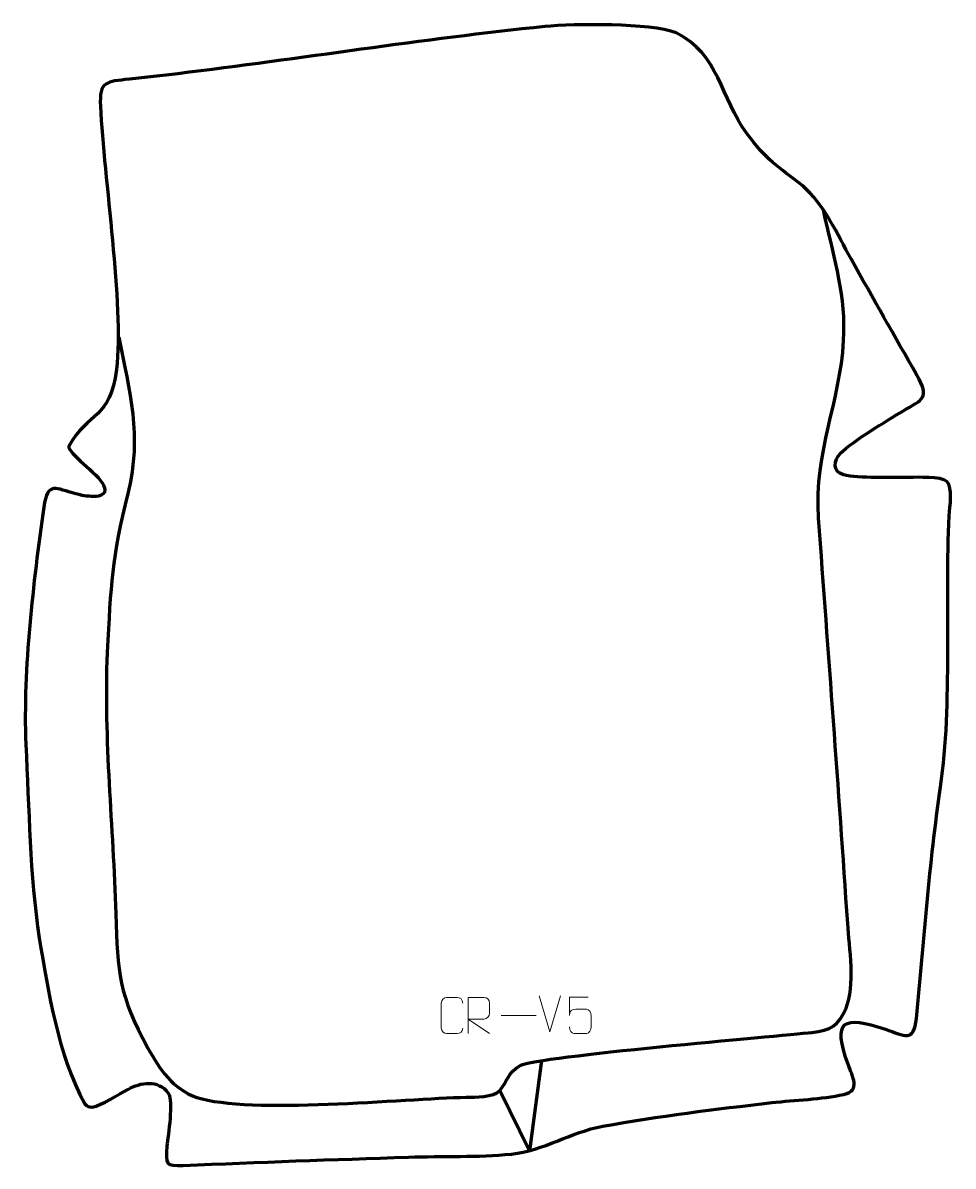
# Model space of a CAD drawing. Header units: millimetres. Extents: x -1026 to -385, y 313 to 1101.
import ezdxf

# ---------------------------------------------------------------- set-up
doc = ezdxf.new("R2010")
doc.units = ezdxf.units.MM
doc.header["$MEASUREMENT"] = 0
doc.layers.add('layer 1', color=7, linetype='Continuous', plot=False)
doc.layers.add('layer 2', color=7, linetype='Continuous')
doc.layers.add('layer 3', color=7, linetype='Continuous')

msp = doc.modelspace()

# ---------------------------------------------------------------- linework, layer by layer
at = {"layer": 'layer 1', "color": 250, "lineweight": 9}
for points, knots in [([(-723.2073, 408.1382), (-723.3471, 405.8148), (-725.0243, 404.3352), (-727.172, 404.3244), (-727.172, 404.3244), (-729.5039, 404.3248), (-731.8358, 404.3248), (-734.1673, 404.3244), (-734.1673, 404.3244), (-736.0923, 404.219), (-738.0644, 406.1035), (-738.0532, 408.1208), (-738.0532, 408.1208), (-738.0528, 413.8909), (-738.0528, 419.6606), (-738.0532, 425.4299), (-738.0532, 425.4299), (-738.049, 427.568), (-736.3023, 429.2872), (-734.1499, 429.2737), (-734.1499, 429.2737), (-731.8242, 429.2737), (-729.4981, 429.2737), (-727.172, 429.2737), (-727.172, 429.2737), (-725.2254, 429.3092), (-723.234, 427.8177), (-723.2073, 425.3801)], [0, 0, 0, 0, 0.125, 0.125, 0.125, 0.125, 0.25, 0.25, 0.25, 0.25, 0.375, 0.375, 0.375, 0.375, 0.5, 0.5, 0.5, 0.5, 0.625, 0.625, 0.625, 0.625, 0.75, 0.75, 0.75, 0.75, 1, 1, 1, 1]), ([(-719.5036, 404.3239), (-719.5036, 404.3239), (-719.5036, 429.2774), (-719.5036, 429.2774), (-719.5036, 429.2774), (-715.9088, 429.2774), (-712.3133, 429.2774), (-708.7181, 429.2774), (-708.7181, 429.2774), (-706.3928, 429.2397), (-704.8355, 427.7497), (-704.8396, 425.3833), (-704.8396, 425.3833), (-704.84, 423.3478), (-704.84, 420.2884), (-704.8396, 418.2524), (-704.8396, 418.2524), (-704.8461, 416.3769), (-706.6584, 414.4351), (-708.6679, 414.416), (-708.6679, 414.416), (-708.6679, 414.416), (-719.5036, 414.416), (-719.5036, 414.416), (-719.5036, 414.416), (-719.5036, 414.416), (-704.8489, 404.3239), (-704.8489, 404.3239)], [0, 0, 0, 0, 0.125, 0.125, 0.125, 0.125, 0.25, 0.25, 0.25, 0.25, 0.375, 0.375, 0.375, 0.375, 0.5, 0.5, 0.5, 0.5, 0.625, 0.625, 0.625, 0.625, 0.75, 0.75, 0.75, 0.75, 1, 1, 1, 1]), ([(-636.8508, 429.444), (-636.8508, 429.444), (-649.7025, 429.444), (-649.7025, 429.444), (-649.7025, 429.444), (-649.7022, 425.2134), (-649.7022, 420.9825), (-649.7025, 416.7513), (-649.7025, 416.7513), (-649.7028, 420.0614), (-648.0718, 421.1332), (-645.2598, 421.1937), (-645.2598, 421.1937), (-642.8202, 421.194), (-640.3807, 421.194), (-637.9415, 421.1937), (-637.9415, 421.1937), (-636.2917, 421.2005), (-634.8168, 418.82), (-634.7883, 416.7513), (-634.7883, 416.7513), (-634.7886, 414.164), (-634.7886, 411.5764), (-634.7883, 408.9887), (-634.7883, 408.9887), (-634.7421, 407.0293), (-636.2415, 404.593), (-637.8674, 404.5345), (-637.8674, 404.5345), (-639.8239, 404.5348), (-644.7189, 404.5348), (-646.6759, 404.5345), (-646.6759, 404.5345), (-648.5214, 404.5257), (-649.6285, 406.4905), (-649.6493, 409.0416)], [0, 0, 0, 0, 0.1, 0.1, 0.1, 0.1, 0.2, 0.2, 0.2, 0.2, 0.3, 0.3, 0.3, 0.3, 0.4, 0.4, 0.4, 0.4, 0.5, 0.5, 0.5, 0.5, 0.6, 0.6, 0.6, 0.6, 0.7, 0.7, 0.7, 0.7, 0.8, 0.8, 0.8, 0.8, 1, 1, 1, 1])]:
    msp.add_open_spline(points, degree=3, knots=knots, dxfattribs=at)
for points in [[(-663.3418, 405.4999), (-663.3418, 405.4999), (-670.6636, 430.4535), (-670.6636, 430.4535)], [(-656.0199, 430.4535), (-656.0199, 430.4535), (-663.3417, 405.4999), (-663.3417, 405.4999)], [(-696.7797, 416.8478), (-696.7797, 416.8478), (-672.8017, 416.8478), (-672.8017, 416.8478)]]:
    msp.add_open_spline(points, degree=3, dxfattribs=at)
at = {"layer": 'layer 2', "color": 140, "lineweight": 158}
for points, knots in [([(-960.3227, 884.1524), (-952.5573, 846.2616), (-944.3532, 816.1063), (-953.846, 777.3037), (-953.846, 777.3037), (-965.2721, 730.5987), (-965.7565, 714.236), (-968.2369, 666.8074), (-968.2369, 666.8074), (-970.7386, 606.7016), (-964.1565, 546.946), (-962.2595, 486.9339), (-962.2595, 486.9339), (-960.999, 446.0419), (-960.417, 430.8911), (-940.1355, 394.3428), (-940.1355, 394.3428), (-932.0728, 379.8137), (-923.0091, 366.1505), (-906.4834, 360.4055), (-906.4834, 360.4055), (-870.1429, 348.7099), (-763.627, 359.5794), (-720.9185, 360.5475), (-720.9185, 360.5475), (-714.6502, 360.6846), (-702.2417, 360.2906), (-697.7679, 365.261), (-697.7679, 365.261), (-692.4735, 371.143), (-692.7471, 377.3982), (-683.3519, 382.5912), (-683.3519, 382.5912), (-672.4115, 388.6384), (-505.7791, 402.6752), (-482.6973, 405.2233), (-482.6973, 405.2233), (-469.6678, 406.6641), (-464.4336, 409.477), (-459.1898, 421.9261), (-459.1898, 421.9261), (-452.6962, 437.3425), (-456.8767, 463.549), (-458.0711, 480.273), (-458.0711, 480.273), (-464.3046, 573.3771), (-471.2268, 666.4106), (-478.1645, 759.4633), (-478.1645, 759.4633), (-481.1009, 806.4976), (-463.2921, 838.2838), (-460.8455, 881.8365), (-460.8455, 881.8365), (-459.156, 911.9127), (-466.9395, 937.1643), (-473.5252, 965.9918), (-473.5252, 965.9918), (-473.5252, 965.9918), (-474.8454, 971.7887), (-474.8454, 971.7887)], [0, 0, 0, 0, 0.0625, 0.0625, 0.0625, 0.0625, 0.125, 0.125, 0.125, 0.125, 0.1875, 0.1875, 0.1875, 0.1875, 0.25, 0.25, 0.25, 0.25, 0.3125, 0.3125, 0.3125, 0.3125, 0.375, 0.375, 0.375, 0.375, 0.4375, 0.4375, 0.4375, 0.4375, 0.5, 0.5, 0.5, 0.5, 0.5625, 0.5625, 0.5625, 0.5625, 0.625, 0.625, 0.625, 0.625, 0.6875, 0.6875, 0.6875, 0.6875, 0.75, 0.75, 0.75, 0.75, 0.8125, 0.8125, 0.8125, 0.8125, 0.875, 0.875, 0.875, 0.875, 1, 1, 1, 1]), ([(-669.0247, 385.771), (-669.0247, 385.771), (-677.391, 323.7073), (-677.391, 323.7073), (-677.391, 323.7073), (-677.391, 323.7073), (-697.7679, 365.261), (-697.7679, 365.261)], [0, 0, 0, 0, 0.33333333, 0.33333333, 0.33333333, 0.33333333, 1, 1, 1, 1])]:
    msp.add_open_spline(points, degree=3, knots=knots, dxfattribs=at)
at = {"layer": 'layer 3', "color": 242, "lineweight": 158}
msp.add_open_spline([(-919.5947, 1065.6365), (-835.1922, 1075.8654), (-751.2286, 1089.3889), (-666.7067, 1098.1285), (-666.7067, 1098.1285), (-646.111, 1099.9789), (-594.5405, 1100.6611), (-576.1522, 1093.8232), (-576.1522, 1093.8232), (-546.5281, 1078.8106), (-545.7515, 1049.6062), (-527.4677, 1024.3434), (-527.4677, 1024.3434), (-514.5203, 1006.454), (-505.7512, 1001.4182), (-488.998, 988.3946), (-488.998, 988.3946), (-474.6367, 975.9834), (-464.9685, 954.7646), (-455.7738, 938.0955), (-455.7738, 938.0955), (-440.8594, 911.3483), (-425.5784, 884.6848), (-410.4611, 858.0396), (-410.4611, 858.0396), (-401.4145, 842.0943), (-405.9498, 841.6174), (-420.1064, 833.158), (-420.1064, 833.158), (-431.4139, 826.4011), (-454.0791, 812.8504), (-463.0557, 804.2214), (-463.0557, 804.2214), (-467.7323, 799.2433), (-468.8335, 791.6925), (-460.8584, 789.2153), (-460.8584, 789.2153), (-450.5383, 786.7972), (-427.3576, 787.6211), (-415.4883, 787.5356), (-415.4883, 787.5356), (-410.1355, 787.497), (-393.615, 788.2447), (-389.8367, 784.7661), (-389.8367, 784.7661), (-385.4222, 780.7017), (-387.7802, 767.2283), (-388.0901, 761.1652), (-388.0901, 761.1652), (-391.1424, 701.434), (-385.6795, 631.5471), (-394.1101, 574.4362), (-394.1101, 574.4362), (-401.7216, 521.1212), (-405.6615, 468.3766), (-410.7239, 414.8695), (-410.7239, 414.8695), (-412.7694, 397.8496), (-418.5467, 402.7495), (-432.0748, 407.4812), (-432.0748, 407.4812), (-461.1079, 416.8566), (-469.0311, 413.9636), (-457.6078, 382.6244), (-457.6078, 382.6244), (-454.7934, 374.9034), (-448.7618, 365.0838), (-460.689, 362.4714), (-460.689, 362.4714), (-476.1903, 359.0762), (-494.3054, 358.5876), (-510.2737, 356.8052), (-510.2737, 356.8052), (-549.0817, 352.2851), (-588.4168, 347.5747), (-626.8443, 340.5418), (-626.8443, 340.5418), (-648.9744, 336.4915), (-667.6326, 323.6593), (-689.7583, 321.3717), (-689.7583, 321.3717), (-712.68, 319.1033), (-737.4365, 320.0115), (-760.7118, 319.2547), (-760.7118, 319.2547), (-812.5187, 317.5911), (-864.0075, 315.7283), (-915.7971, 313.5698), (-915.7971, 313.5698), (-928.1033, 313.0569), (-928.017, 314.126), (-927.0553, 326.8932), (-927.0553, 326.8932), (-926.2961, 334.5024), (-922.4588, 357.643), (-926.1565, 363.4013), (-926.1565, 363.4013), (-933.2198, 372.8926), (-944.8951, 370.8354), (-954.0817, 365.9435), (-954.0817, 365.9435), (-960.2275, 362.6708), (-972.2322, 354.8246), (-978.5259, 353.7777), (-978.5259, 353.7777), (-981.0126, 353.6732), (-981.9085, 354.0586), (-983.65, 355.9026), (-983.65, 355.9026), (-1002.1926, 389.6321), (-1008.7499, 432.8591), (-1015.0543, 470.1991), (-1015.0543, 470.1991), (-1021.7275, 513.4851), (-1021.944, 559.7316), (-1024.3022, 603.6227), (-1024.3022, 603.6227), (-1026.3371, 657.0308), (-1019.1749, 714.096), (-1011.9831, 767.0833), (-1011.9831, 767.0833), (-1009.0721, 785.3839), (-1003.8235, 779.7422), (-989.8208, 776.1596), (-989.8208, 776.1596), (-989.8208, 776.1596), (-987.8826, 775.6637), (-987.8826, 775.6637), (-987.8826, 775.6637), (-982.8483, 774.474), (-966.2477, 771.4703), (-970.6834, 782.1169), (-970.6834, 782.1169), (-974.9594, 790.6781), (-995.4793, 804.1308), (-994.6863, 809.0813), (-994.6863, 809.0813), (-981.1954, 832.802), (-965.9715, 827.8818), (-961.8047, 861.8427), (-961.8047, 861.8427), (-956.7743, 906.9166), (-970.5388, 993.7093), (-972.9162, 1043.1809), (-972.9162, 1043.1809), (-973.7577, 1060.6932), (-968.747, 1059.9884), (-952.9751, 1061.8775), (-952.9751, 1061.8775), (-941.8574, 1063.209), (-930.7138, 1064.2997), (-919.5947, 1065.6365)], degree=3, knots=[0, 0, 0, 0, 0.02564103, 0.02564103, 0.02564103, 0.02564103, 0.05128205, 0.05128205, 0.05128205, 0.05128205, 0.07692308, 0.07692308, 0.07692308, 0.07692308, 0.1025641, 0.1025641, 0.1025641, 0.1025641, 0.12820513, 0.12820513, 0.12820513, 0.12820513, 0.15384615, 0.15384615, 0.15384615, 0.15384615, 0.17948718, 0.17948718, 0.17948718, 0.17948718, 0.20512821, 0.20512821, 0.20512821, 0.20512821, 0.23076923, 0.23076923, 0.23076923, 0.23076923, 0.25641026, 0.25641026, 0.25641026, 0.25641026, 0.28205128, 0.28205128, 0.28205128, 0.28205128, 0.30769231, 0.30769231, 0.30769231, 0.30769231, 0.33333333, 0.33333333, 0.33333333, 0.33333333, 0.35897436, 0.35897436, 0.35897436, 0.35897436, 0.38461538, 0.38461538, 0.38461538, 0.38461538, 0.41025641, 0.41025641, 0.41025641, 0.41025641, 0.43589744, 0.43589744, 0.43589744, 0.43589744, 0.46153846, 0.46153846, 0.46153846, 0.46153846, 0.48717949, 0.48717949, 0.48717949, 0.48717949, 0.51282051, 0.51282051, 0.51282051, 0.51282051, 0.53846154, 0.53846154, 0.53846154, 0.53846154, 0.56410256, 0.56410256, 0.56410256, 0.56410256, 0.58974359, 0.58974359, 0.58974359, 0.58974359, 0.61538462, 0.61538462, 0.61538462, 0.61538462, 0.64102564, 0.64102564, 0.64102564, 0.64102564, 0.66666667, 0.66666667, 0.66666667, 0.66666667, 0.69230769, 0.69230769, 0.69230769, 0.69230769, 0.71794872, 0.71794872, 0.71794872, 0.71794872, 0.74358974, 0.74358974, 0.74358974, 0.74358974, 0.76923077, 0.76923077, 0.76923077, 0.76923077, 0.79487179, 0.79487179, 0.79487179, 0.79487179, 0.82051282, 0.82051282, 0.82051282, 0.82051282, 0.84615385, 0.84615385, 0.84615385, 0.84615385, 0.87179487, 0.87179487, 0.87179487, 0.87179487, 0.8974359, 0.8974359, 0.8974359, 0.8974359, 0.92307692, 0.92307692, 0.92307692, 0.92307692, 0.94871795, 0.94871795, 0.94871795, 0.94871795, 1, 1, 1, 1], dxfattribs=at)

doc.saveas('drawing.dxf')
